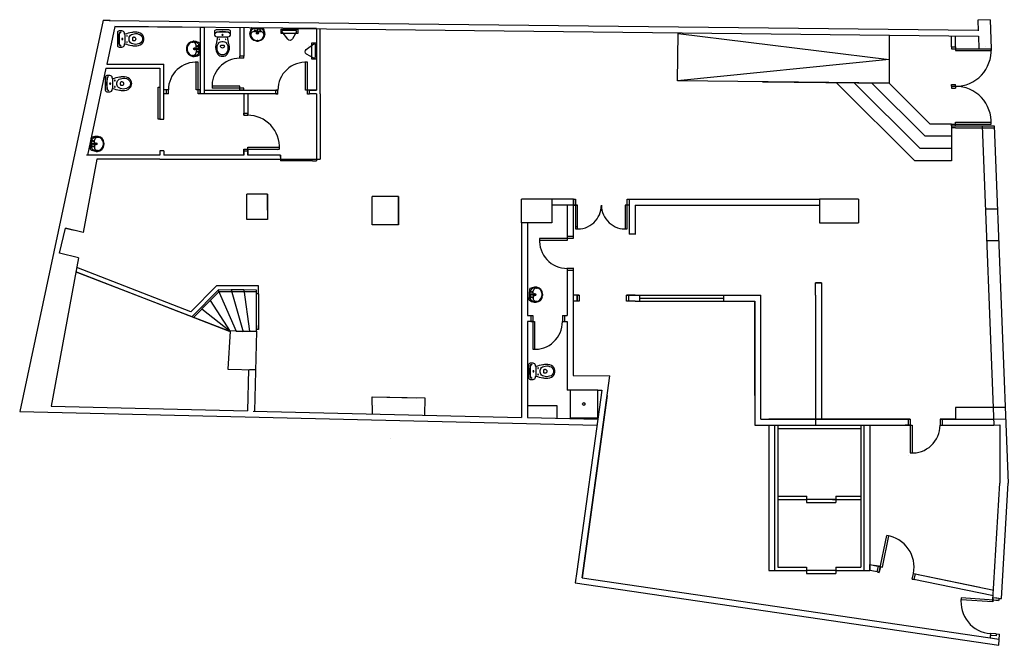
# Model space of a CAD drawing. Header units: millimetres. Extents: x 7 to 259, y -45 to 103.
# Drawn here: x 220.663 to 223.778, y 88.538 to 90.51 of the extents above; entities that cross this region are included whole.
import ezdxf

# ---------------------------------------------------------------- set-up
doc = ezdxf.new("R2010")
doc.units = ezdxf.units.MM
for name, color, linetype in [('estructura', 5, 'Continuous'), ('OFICINES', 6, 'Continuous'), ('portes', 4, 'Continuous')]:
    doc.layers.add(name, color=color, linetype=linetype)

# ---------------------------------------------------------------- blocks, each defined once
blk = doc.blocks.new('VI-IN')
for p, q in [((0, -0.04), (-0.011, -0.04)), ((0, -0.04), (0.011, -0.04)), ((-0.048, -0.423), (-0.048, -0.403)), ((0.048, -0.423), (0.048, -0.403))]:
    blk.add_line(p, q)
blk.add_lwpolyline([(-0.163, -0.358, -0.0164), (-0.122, -0.18, -0.014244), (-0.146, -0.175, -0.379899), (-0.203, -0.112), (-0.203, -0.04, -0.414214), (-0.163, 0), (0, 0), (0.163, 0, -0.414214), (0.203, -0.04), (0.203, -0.112, -0.379899), (0.146, -0.175, -0.014244), (0.122, -0.18, -0.0164), (0.163, -0.358, -0.034533), (0.175, -0.44, -0.180901), (0.118, -0.613, -0.210568), (0, -0.665, -0.210568), (-0.118, -0.613, -0.180901), (-0.175, -0.44, -0.034533)], format="xyb", close=True)
for centre, radius in [((-0.08, -0.24), 0.0075), ((0, -0.122), 0.0135), ((0, -0.122), 0.0135), ((0.08, -0.24), 0.0075)]:
    blk.add_circle(centre, radius)
for centre, radius, start, end in [((-0.139, -0.089), 0.04, 96.2719, 180), ((-0.14, -0.096), 0.04, 96.2141, 169.7572), ((0, -1.201), 1.154, 90.0008, 97.203), ((0, -1.197), 1.157, 90.0008, 97.1409), ((0, 1.219), 1.404, 264.9986, 270), ((0, -1.197), 1.157, 82.8591, 89.9992), ((0, -1.201), 1.154, 82.797, 89.9992), ((0, 1.219), 1.404, 270, 275.0014), ((0.139, -0.089), 0.04, 0, 83.7281), ((0.14, -0.096), 0.04, 10.2428, 83.7859), ((0.079, -0.461), 0.216, 168.3805, 209.1161), ((0.112, -0.468), 0.25, 152.5973, 168.3805), ((-0.007, -0.406), 0.116, 96.2419, 152.5973), ((-0.033, -0.403), 0.015, 96.6492, 180), ((-0.018, -0.423), 0.03, 180, 233.1301), ((0, -0.399), 0.06, 233.1301, 270), ((0, -0.686), 0.3, 90, 96.6492), ((0, -0.47), 0.18, 90, 96.2419), ((0, -0.47), 0.18, 83.7581, 90), ((0, -0.686), 0.3, 83.3508, 90), ((0, -0.399), 0.06, 270, 306.8699), ((0.007, -0.406), 0.116, 27.4027, 83.7581), ((0.033, -0.403), 0.015, 0, 83.3508), ((0.018, -0.423), 0.03, 306.8699, 0), ((-0.112, -0.468), 0.25, 11.6195, 27.4027), ((-0.079, -0.461), 0.216, 330.8839, 11.6195), ((0, -0.505), 0.126, 209.1161, 270), ((0, -0.505), 0.126, 270, 330.8839)]:
    blk.add_arc(centre, radius, start, end)
blk = doc.blocks.new('Vic-WC')
at = {"xscale": -1}
blk.add_blockref('VI-IN', (0, 0), dxfattribs=at)

msp = doc.modelspace()

# ---------------------------------------------------------------- linework, layer by layer
at = {"color": 6}
for p, q in [((221.3939, 90.4843), (221.4116, 90.4843)), ((221.3939, 90.4843), (221.4294, 90.4843)), ((221.4018, 90.4729), (221.4, 90.4729)), ((221.4116, 90.4819), (221.4001, 90.4819)), ((221.4116, 90.4729), (221.4018, 90.4729)), ((221.4116, 90.4819), (221.4231, 90.4819)), ((221.4116, 90.4729), (221.4214, 90.4729)), ((221.4214, 90.4729), (221.4233, 90.4729)), ((221.2186, 90.428), (221.2186, 90.4299)), ((221.2186, 90.4183), (221.2186, 90.428)), ((221.2276, 90.4183), (221.2276, 90.4297)), ((221.23, 90.436), (221.23, 90.4183)), ((221.23, 90.436), (221.23, 90.4005)), ((221.2186, 90.4183), (221.2186, 90.4085)), ((221.2186, 90.4085), (221.2186, 90.4066)), ((221.2276, 90.4183), (221.2276, 90.4068)), ((220.8862, 90.1017), (220.8877, 90.1371)), ((220.8862, 90.1017), (220.8869, 90.1194)), ((220.8894, 90.1193), (220.8889, 90.1078)), ((220.8894, 90.1193), (220.8898, 90.1307)), ((220.8983, 90.1189), (220.8979, 90.1092)), ((220.8983, 90.1189), (220.8987, 90.1287)), ((220.8987, 90.1287), (220.8988, 90.1306)), ((220.8979, 90.1092), (220.8979, 90.1073)), ((222.2686, 89.6262), (222.27, 89.6617)), ((222.2717, 89.6439), (222.2722, 89.6553)), ((222.2807, 89.6435), (222.281, 89.6533)), ((222.281, 89.6533), (222.2811, 89.6551)), ((222.2686, 89.6262), (222.2693, 89.6439)), ((222.2717, 89.6439), (222.2712, 89.6324)), ((222.2803, 89.6337), (222.2802, 89.6319)), ((222.2807, 89.6435), (222.2803, 89.6337))]:
    msp.add_line(p, q, dxfattribs=at)
for centre, radius in [((221.4032, 90.4771), 0.00161), ((221.4116, 90.4682), 0.00322), ((221.4116, 90.4682), 0.00211), ((221.4116, 90.4776), 0.00161), ((221.4201, 90.4771), 0.00161), ((221.2227, 90.4267), 0.00161), ((221.2139, 90.4183), 0.00322), ((221.2139, 90.4183), 0.00211), ((221.2227, 90.4098), 0.00161), ((221.2232, 90.4183), 0.00161), ((220.8937, 90.1191), 0.00161), ((220.8939, 90.1106), 0.00161), ((220.8945, 90.1275), 0.00161), ((220.903, 90.1187), 0.00322), ((220.903, 90.1187), 0.00211), ((222.276, 89.6437), 0.00161), ((222.2769, 89.6521), 0.00161), ((222.2854, 89.6433), 0.00322), ((222.2854, 89.6433), 0.00211), ((222.2762, 89.6352), 0.00161)]:
    msp.add_circle(centre, radius, dxfattribs=at)
for centre, radius, start, end in [((221.3953, 90.4637), 0.0382, 9.9338, 9.9338), ((221.2093, 90.4346), 0.0382, 279.9338, 279.9338), ((221.4105, 90.4649), 0.0226, 174.8129, 186.5806), ((221.428, 90.4637), 0.0401, 171.9611, 175.3079), ((221.4103, 90.4654), 0.0225, 187.8325, 262.7669), ((221.4289, 90.4637), 0.041, 150.4514, 172.1359), ((221.4105, 90.4649), 0.0207, 174.8129, 186.5806), ((221.428, 90.4637), 0.0382, 171.8597, 175.3079), ((221.4103, 90.4654), 0.0205, 187.8325, 262.7669), ((221.4092, 90.4656), 0.0194, 143.508, 169.4742), ((221.4028, 90.4617), 0.0122, 129.1375, 203.4893), ((221.3939, 90.4835), 0.000804, 90, 150.4514), ((221.4151, 90.4618), 0.0264, 135.309, 144.5281), ((221.4003, 90.4645), 0.00841, 92.1402, 128.2338), ((221.4001, 90.4766), 0.00533, 90, 135.309), ((221.413, 90.4654), 0.0205, 277.2331, 352.1675), ((221.413, 90.4654), 0.0225, 277.2331, 352.1675), ((221.4231, 90.4766), 0.00533, 44.691, 90), ((221.4229, 90.4645), 0.00841, 51.7662, 87.8598), ((221.4081, 90.4618), 0.0264, 35.4719, 44.691), ((221.4205, 90.4617), 0.0122, 336.5107, 50.8625), ((221.4294, 90.4835), 0.000804, 29.5486, 90), ((221.414, 90.4656), 0.0194, 10.5258, 36.492), ((221.3944, 90.4637), 0.041, 7.8641, 29.5486), ((221.3953, 90.4637), 0.0382, 4.6921, 8.1403), ((221.4128, 90.4649), 0.0207, 353.4194, 5.1871), ((221.3953, 90.4637), 0.0401, 4.6921, 8.0389), ((221.4128, 90.4649), 0.0226, 353.4194, 5.1871), ((221.2111, 90.4196), 0.0225, 97.8325, 172.7669), ((221.2111, 90.4196), 0.0205, 97.8325, 172.7669), ((221.2074, 90.4271), 0.0122, 39.1375, 113.4893), ((221.2106, 90.4194), 0.0226, 84.8129, 96.5806), ((221.2106, 90.4194), 0.0207, 84.8129, 96.5806), ((221.2093, 90.4019), 0.0382, 81.8597, 85.3079), ((221.2093, 90.4019), 0.0401, 81.9611, 85.3079), ((221.2112, 90.4207), 0.0194, 53.508, 79.4742), ((221.2093, 90.401), 0.041, 60.4514, 82.1359), ((221.2102, 90.4296), 0.00841, 2.1402, 38.2338), ((221.2074, 90.4148), 0.0264, 45.309, 54.5281), ((221.2222, 90.4297), 0.00533, 0, 45.309), ((221.2292, 90.436), 0.000804, 0, 60.4514), ((221.4116, 90.4761), 0.0332, 262.7803, 270), ((221.4116, 90.4761), 0.0313, 262.7803, 277.2197), ((221.4116, 90.4761), 0.0332, 270, 277.2197), ((221.2217, 90.4183), 0.0332, 172.7803, 180), ((221.2217, 90.4183), 0.0332, 180, 187.2197), ((221.2111, 90.4169), 0.0225, 187.2331, 262.1675), ((221.2217, 90.4183), 0.0313, 172.7803, 187.2197), ((221.2111, 90.4169), 0.0205, 187.2331, 262.1675), ((221.2074, 90.4094), 0.0122, 246.5107, 320.8625), ((221.2106, 90.4171), 0.0226, 263.4194, 275.1871), ((221.2106, 90.4171), 0.0207, 263.4194, 275.1871), ((221.2093, 90.4346), 0.0382, 274.6921, 278.1403), ((221.2093, 90.4346), 0.0401, 274.6921, 278.0389), ((221.2112, 90.4158), 0.0194, 280.5258, 306.492), ((221.2093, 90.4355), 0.041, 277.8641, 299.5486), ((221.2102, 90.4069), 0.00841, 321.7662, 357.8598), ((221.2074, 90.4218), 0.0264, 305.4719, 314.691), ((221.2222, 90.4068), 0.00533, 314.691, 0), ((221.2292, 90.4005), 0.000804, 299.5486, 0), ((220.9069, 90.1022), 0.0382, 97.6416, 97.6416), ((220.8885, 90.1371), 0.000804, 117.2564, 177.7078), ((220.9069, 90.1013), 0.041, 95.5719, 117.2564), ((220.8951, 90.1305), 0.00533, 132.3988, 177.7078), ((220.9094, 90.115), 0.0264, 123.1796, 132.3988), ((220.9058, 90.121), 0.0194, 98.2336, 124.1998), ((220.9072, 90.1299), 0.00841, 139.474, 175.5675), ((220.9099, 90.1273), 0.0122, 64.2185, 138.5702), ((220.9069, 90.1022), 0.0401, 92.3999, 95.7467), ((220.9069, 90.1022), 0.0382, 92.3999, 95.848), ((220.9064, 90.1197), 0.0226, 81.1272, 92.8948), ((220.9064, 90.1197), 0.0207, 81.1272, 92.8948), ((220.9058, 90.1173), 0.0205, 275.5403, 350.4747), ((220.9058, 90.1173), 0.0225, 275.5403, 350.4747), ((220.9059, 90.12), 0.0205, 4.9409, 79.8753), ((220.9059, 90.12), 0.0225, 4.9409, 79.8753), ((220.8952, 90.119), 0.0313, 350.4881, 4.9275), ((220.8952, 90.119), 0.0332, 350.4881, 357.7078), ((220.8952, 90.119), 0.0332, 357.7078, 4.9275), ((220.887, 90.1016), 0.000804, 177.7078, 238.1592), ((220.9083, 90.1358), 0.041, 238.1592, 259.8437), ((220.8942, 90.1076), 0.00533, 177.7078, 223.0168), ((220.9096, 90.122), 0.0264, 223.0168, 232.2359), ((220.9056, 90.1162), 0.0194, 231.2157, 257.182), ((220.9063, 90.1073), 0.00841, 179.848, 215.9415), ((220.9092, 90.1096), 0.0122, 216.8453, 291.1971), ((220.9082, 90.1349), 0.0401, 259.6689, 263.0156), ((220.9082, 90.1349), 0.0382, 259.5675, 263.0156), ((220.9063, 90.1175), 0.0226, 262.5207, 274.2884), ((220.9063, 90.1175), 0.0207, 262.5207, 274.2884), ((222.2892, 89.6268), 0.0382, 97.6416, 97.6416), ((222.2708, 89.6616), 0.000804, 117.2564, 177.7078), ((222.2892, 89.6259), 0.041, 95.5719, 117.2564), ((222.2775, 89.6551), 0.00533, 132.3988, 177.7078), ((222.2917, 89.6395), 0.0264, 123.1796, 132.3988), ((222.2881, 89.6456), 0.0194, 98.2336, 124.1998), ((222.2895, 89.6545), 0.00841, 139.474, 175.5675), ((222.2922, 89.6519), 0.0122, 64.2185, 138.5702), ((222.2892, 89.6268), 0.0401, 92.3999, 95.7467), ((222.2892, 89.6268), 0.0382, 92.3999, 95.848), ((222.2887, 89.6443), 0.0226, 81.1272, 92.8948), ((222.2887, 89.6443), 0.0207, 81.1272, 92.8948), ((222.2882, 89.6445), 0.0205, 4.9409, 79.8753), ((222.2882, 89.6445), 0.0225, 4.9409, 79.8753), ((222.2775, 89.6436), 0.0313, 350.4881, 4.9275), ((222.2775, 89.6436), 0.0332, 357.7078, 4.9275), ((222.2694, 89.6262), 0.000804, 177.7078, 238.1592), ((222.2906, 89.6604), 0.041, 238.1592, 259.8437), ((222.2766, 89.6322), 0.00533, 177.7078, 223.0168), ((222.292, 89.6465), 0.0264, 223.0168, 232.2359), ((222.2879, 89.6408), 0.0194, 231.2157, 257.182), ((222.2886, 89.6318), 0.00841, 179.848, 215.9415), ((222.2915, 89.6342), 0.0122, 216.8453, 291.1971), ((222.2906, 89.6595), 0.0401, 259.6689, 263.0156), ((222.2906, 89.6595), 0.0382, 259.5675, 263.0156), ((222.2886, 89.642), 0.0226, 262.5207, 274.2884), ((222.2886, 89.642), 0.0207, 262.5207, 274.2884), ((222.2881, 89.6418), 0.0205, 275.5403, 350.4747), ((222.2881, 89.6418), 0.0225, 275.5403, 350.4747), ((222.2775, 89.6436), 0.0332, 350.4881, 357.7078)]:
    msp.add_arc(centre, radius, start, end, dxfattribs=at)
at = {"color": 6, "linetype": 'ByBlock'}
for p in [(221.3879, 90.4652), (221.3906, 90.4619), (221.4018, 90.4729), (221.4095, 90.4682), (221.4106, 90.4767), (221.4127, 90.4787), (221.4137, 90.4682), (221.4326, 90.4621), (221.4354, 90.4647), (221.2075, 90.4393), (221.2108, 90.442), (221.2186, 90.428), (221.4116, 90.4448), (221.1905, 90.4183), (221.2078, 90.3973), (221.2104, 90.3945), (221.2139, 90.4204), (221.2139, 90.4161), (221.2223, 90.4193), (221.2243, 90.4172), (220.8926, 90.1202), (220.8946, 90.118), (220.9029, 90.1166), (220.9031, 90.1208), (220.9075, 90.1423), (220.9099, 90.1395), (220.9264, 90.1178), (220.8979, 90.1092), (220.9051, 90.0949), (220.9085, 90.0975), (222.275, 89.6448), (222.2854, 89.6454), (222.2898, 89.6669), (222.2923, 89.664), (222.2769, 89.6426), (222.2803, 89.6337), (222.2853, 89.6412), (222.2875, 89.6194), (222.2909, 89.6221), (222.3088, 89.6424)]:
    msp.add_point(p, dxfattribs=at)
at = {"layer": 'estructura'}
for p, q in [((220.9255, 90.5088), (220.6629, 89.2754)), ((220.9474, 90.5081), (220.9253, 90.5081)), ((220.9625, 90.4891), (220.9372, 90.3701)), ((220.9441, 90.5081), (223.6832, 90.4775)), ((221.5975, 90.482), (220.9625, 90.4891)), ((220.9625, 90.4891), (221.2312, 90.4861)), ((221.2312, 90.4861), (221.2437, 90.4861)), ((221.2312, 90.4861), (221.2312, 90.4861)), ((221.2312, 90.4861), (221.2437, 90.4861)), ((221.2312, 90.4861), (221.2312, 90.276)), ((221.2437, 90.4861), (221.2437, 90.276)), ((221.2437, 90.486), (221.2437, 90.2885)), ((223.7203, 90.5099), (223.682, 90.5084)), ((223.682, 90.5084), (223.6833, 90.4752)), ((223.7203, 90.5099), (223.7238, 90.4188)), ((221.3562, 90.4847), (221.3562, 90.3948)), ((221.3687, 90.4846), (221.3687, 90.3948)), ((221.5361, 90.4827), (223.6839, 90.4587)), ((221.5975, 90.482), (221.5975, 90.2885)), ((221.61, 90.276), (221.61, 90.4819)), ((222.7355, 90.317), (222.7372, 90.467)), ((222.7372, 90.467), (223.403, 90.3846)), ((223.403, 90.4603), (223.403, 90.3096)), ((223.403, 90.4596), (223.403, 90.3096)), ((223.5988, 90.4251), (223.5988, 90.4574)), ((223.6113, 90.4251), (223.6113, 90.4573)), ((223.6839, 90.4587), (223.6855, 90.4188)), ((223.5988, 90.4251), (223.6113, 90.4251)), ((223.6855, 90.4188), (223.7238, 90.4188)), ((220.9372, 90.3701), (221.1172, 90.3701)), ((221.1172, 90.1971), (221.1172, 90.3701)), ((223.403, 90.3849), (222.7355, 90.317)), ((220.9345, 90.3576), (220.8761, 90.0835)), ((220.9345, 90.3576), (221.1047, 90.3576)), ((221.1047, 90.3576), (221.1047, 90.1971)), ((223.403, 90.3096), (222.7355, 90.317)), ((223.0036, 90.314), (223.403, 90.3096)), ((223.4839, 90.0651), (223.2363, 90.3114)), ((223.4999, 90.1038), (223.2919, 90.3108)), ((223.5159, 90.1426), (223.3474, 90.3102)), ((223.5319, 90.1813), (223.403, 90.3096)), ((221.1249, 90.2888), (221.1172, 90.2888)), ((221.1249, 90.276), (221.1172, 90.276)), ((221.4762, 90.276), (221.2312, 90.276)), ((221.2437, 90.2885), (221.4762, 90.2885)), ((221.3812, 90.276), (221.3687, 90.276)), ((221.3687, 90.276), (221.3687, 90.2088)), ((221.3812, 90.276), (221.3812, 90.2088)), ((221.5762, 90.2885), (221.5975, 90.2885)), ((221.5975, 90.2885), (221.5762, 90.2885)), ((221.5975, 90.276), (221.5762, 90.276)), ((221.5975, 90.276), (221.5975, 90.2088)), ((221.61, 90.276), (221.61, 90.071)), ((221.5975, 90.2088), (221.5975, 90.071)), ((221.1047, 90.1971), (221.1172, 90.1971)), ((223.5988, 90.1813), (223.5319, 90.1813)), ((223.5988, 90.1813), (223.5988, 90.1426)), ((223.5988, 90.1751), (223.6113, 90.1751)), ((223.5988, 90.1751), (223.5988, 90.1688)), ((223.6113, 90.1751), (223.7334, 90.1751)), ((223.6951, 90.1751), (223.7322, 89.2318)), ((223.7334, 90.1751), (223.7777, 89.0495)), ((223.5046, 90.1538), (223.5046, 90.1538)), ((223.6113, 90.1688), (223.5988, 90.1688)), ((223.6113, 90.1688), (223.7334, 90.1688)), ((223.5988, 90.1426), (223.5159, 90.1426)), ((223.5988, 90.1426), (223.5988, 90.1038)), ((221.1047, 90.0835), (220.8735, 90.0835)), ((221.1047, 90.0835), (220.8735, 90.0835)), ((221.1047, 90.0835), (220.8761, 90.0835)), ((221.1047, 90.0971), (221.1047, 90.0835)), ((221.1172, 90.0971), (221.1047, 90.0971)), ((221.1172, 90.0971), (221.1172, 90.0835)), ((221.3687, 90.0835), (221.1172, 90.0835)), ((221.3687, 90.1025), (221.3687, 90.0835)), ((221.3687, 90.0835), (221.3687, 90.1025)), ((221.3687, 90.0963), (221.3812, 90.0963)), ((221.3812, 90.0835), (221.3812, 90.1088)), ((221.3812, 90.1025), (221.3812, 90.0835)), ((221.485, 90.0835), (221.3812, 90.0835)), ((221.485, 90.0835), (221.485, 90.071)), ((223.5988, 90.1038), (223.4999, 90.1038)), ((223.5988, 90.1038), (223.5988, 90.0651)), ((220.9054, 90.071), (220.8626, 89.8392)), ((220.9054, 90.071), (220.8626, 89.8392)), ((221.1047, 90.071), (220.9054, 90.071)), ((221.1047, 90.071), (221.61, 90.071)), ((223.5988, 90.0651), (223.4839, 90.0651)), ((221.4431, 89.9598), (221.3781, 89.9598)), ((221.3781, 89.8798), (221.3781, 89.9598)), ((221.4431, 89.9098), (221.4431, 89.9598)), ((221.4431, 89.9598), (221.4431, 89.8798)), ((221.4431, 89.9533), (221.4431, 89.8798)), ((221.7731, 89.8633), (221.7731, 89.9533)), ((221.8063, 89.9533), (221.7731, 89.9533)), ((221.8563, 89.9533), (221.8063, 89.9533)), ((221.8563, 89.9533), (221.8558, 89.8633)), ((221.8563, 89.9033), (221.8563, 89.9533)), ((221.8563, 89.9533), (221.8563, 89.8633)), ((222.4083, 89.9443), (222.2443, 89.9443)), ((222.3395, 89.9443), (222.2443, 89.9443)), ((222.2443, 89.8946), (222.2443, 89.9443)), ((222.3395, 89.9443), (222.3395, 89.8946)), ((222.3395, 89.9443), (222.3395, 89.8693)), ((222.4043, 89.9255), (222.3395, 89.9255)), ((222.388, 89.9255), (222.388, 89.8262)), ((222.4083, 89.9255), (222.3967, 89.9255)), ((222.4083, 89.9255), (222.3967, 89.9255)), ((222.4068, 89.9255), (222.4068, 89.8262)), ((222.4083, 89.9443), (222.4083, 89.9255)), ((222.4083, 89.9443), (222.4146, 89.9443)), ((222.4083, 89.9255), (222.4208, 89.9255)), ((222.5771, 89.9443), (223.1829, 89.9443)), ((222.5833, 89.9443), (222.5833, 89.8342)), ((222.6021, 89.9255), (223.1829, 89.9255)), ((222.6021, 89.9255), (222.6021, 89.8489)), ((222.6021, 89.9255), (222.6021, 89.833)), ((223.3054, 89.9443), (223.1829, 89.9443)), ((223.1829, 89.9443), (223.1829, 89.8693)), ((223.3054, 89.9443), (223.3054, 89.8943)), ((223.3054, 89.9443), (223.3054, 89.8693)), ((221.8563, 89.9033), (221.8563, 89.9033)), ((222.2441, 89.8693), (222.2441, 89.8946)), ((223.7438, 89.9126), (223.7054, 89.9126)), ((221.4431, 89.8798), (221.3781, 89.8798)), ((221.8563, 89.8633), (221.7731, 89.8633)), ((222.2441, 89.8693), (222.2441, 89.2565)), ((222.3395, 89.8693), (222.2441, 89.8693)), ((222.2629, 89.8693), (222.2629, 89.597)), ((222.2629, 89.8693), (222.2629, 89.5782)), ((223.1829, 89.8693), (223.3054, 89.8693)), ((220.7882, 89.774), (220.8074, 89.853)), ((220.8626, 89.8392), (220.8074, 89.853)), ((220.8074, 89.8529), (220.8074, 89.8529)), ((220.8074, 89.8529), (220.8338, 89.8465)), ((222.6021, 89.8342), (222.5833, 89.8342)), ((223.749, 89.8127), (223.7107, 89.8127)), ((220.8478, 89.7591), (220.7882, 89.774)), ((220.8478, 89.7591), (220.7615, 89.2917)), ((220.8478, 89.7591), (220.8448, 89.7428)), ((221.3243, 89.5271), (220.8396, 89.7149)), ((221.3256, 89.5268), (220.8409, 89.7147)), ((221.2023, 89.5892), (220.8422, 89.7287)), ((222.3879, 89.7276), (222.3879, 89.5773)), ((222.4066, 89.7276), (222.4066, 89.3887)), ((223.1704, 89.6418), (223.1704, 89.6811)), ((223.1704, 89.6811), (223.1891, 89.6811)), ((223.1891, 89.6805), (223.1704, 89.6805)), ((223.1891, 89.6811), (223.1891, 89.2505)), ((221.2825, 89.6711), (221.2023, 89.5892)), ((221.2049, 89.5734), (221.2888, 89.6585)), ((221.2882, 89.6579), (221.2564, 89.6261)), ((221.2905, 89.6528), (221.2633, 89.6252)), ((221.4148, 89.6711), (221.2825, 89.6711)), ((221.2882, 89.6579), (221.3447, 89.5279)), ((221.4085, 89.6579), (221.2888, 89.6585)), ((221.4085, 89.6522), (221.2905, 89.6528)), ((221.3687, 89.6581), (221.3288, 89.6581)), ((221.3288, 89.6581), (221.3666, 89.5266)), ((221.4085, 89.6579), (221.3687, 89.6581)), ((221.3687, 89.6581), (221.3873, 89.5279)), ((221.4085, 89.5279), (221.4085, 89.6579)), ((221.4148, 89.6464), (221.4148, 89.6711)), ((221.2633, 89.6252), (221.2104, 89.5715)), ((221.2633, 89.6252), (221.3256, 89.5268)), ((222.4253, 89.6418), (222.4069, 89.6418)), ((222.4253, 89.623), (222.4069, 89.623)), ((222.4191, 89.6421), (222.4191, 89.623)), ((222.6021, 89.6418), (222.5753, 89.6418)), ((222.6021, 89.623), (222.5753, 89.623)), ((222.5816, 89.6418), (222.6153, 89.6418)), ((222.6021, 89.6418), (222.9979, 89.6418)), ((222.6021, 89.623), (222.9791, 89.623)), ((222.6153, 89.6418), (222.6153, 89.623)), ((222.6153, 89.6418), (222.8803, 89.6418)), ((222.6208, 89.6418), (222.9979, 89.6418)), ((222.8803, 89.6418), (222.8803, 89.623)), ((222.9791, 89.3255), (222.9791, 89.623)), ((222.9791, 89.623), (222.9791, 89.2318)), ((222.9979, 89.2505), (222.9979, 89.6418)), ((223.1704, 89.6418), (223.1704, 89.2318)), ((221.3256, 89.5268), (221.2361, 89.5975)), ((222.2629, 89.5773), (222.2792, 89.5773)), ((222.2792, 89.5585), (222.2629, 89.5585)), ((222.2629, 89.5585), (222.2629, 89.256)), ((222.3792, 89.5773), (222.3879, 89.5773)), ((222.3792, 89.5585), (222.3879, 89.5585)), ((222.3879, 89.5585), (222.3879, 89.3422)), ((221.3257, 89.5284), (221.3182, 89.4086)), ((221.3447, 89.5279), (221.3257, 89.5291)), ((221.3447, 89.5279), (221.4085, 89.5279)), ((221.4085, 89.5279), (221.4026, 89.2765)), ((221.3182, 89.4086), (221.4056, 89.4065)), ((221.3832, 89.4071), (221.3801, 89.277)), ((221.4056, 89.4065), (221.3869, 89.4065)), ((222.4066, 89.3887), (222.5228, 89.3874)), ((222.4352, 88.7509), (222.5228, 89.3874)), ((222.3968, 89.3422), (222.3879, 89.3422)), ((222.4968, 89.3422), (222.4182, 88.7709)), ((222.4843, 89.3422), (222.4968, 89.3422)), ((221.7742, 89.2676), (221.7732, 89.3214)), ((221.7732, 89.3214), (221.9128, 89.3183)), ((221.7732, 89.3214), (221.9394, 89.3177)), ((221.9394, 89.3177), (221.9381, 89.2637)), ((222.5143, 89.3255), (222.4352, 88.7509)), ((220.6629, 89.2754), (222.4816, 89.2322)), ((220.758, 89.2731), (220.7579, 89.2724)), ((220.7615, 89.2917), (221.3801, 89.277)), ((221.3988, 89.2766), (222.2441, 89.2565)), ((221.7819, 89.2946), (221.7819, 89.2946)), ((222.3568, 89.2928), (222.2629, 89.2928)), ((222.3568, 89.2553), (222.3568, 89.2928)), ((223.7683, 89.288), (223.6112, 89.288)), ((223.6112, 89.288), (223.6112, 89.2505)), ((223.7683, 89.288), (223.6558, 89.288)), ((222.2629, 89.256), (222.4842, 89.2508)), ((222.9979, 89.2505), (223.4691, 89.2505)), ((223.4691, 89.2505), (223.0229, 89.2505)), ((223.1891, 89.2505), (223.4629, 89.2505)), ((223.4528, 89.2505), (223.4691, 89.2505)), ((223.4629, 89.2505), (223.4629, 89.2318)), ((223.6112, 89.2505), (223.5629, 89.2505)), ((223.5629, 89.2505), (223.6141, 89.2505)), ((223.5692, 89.2505), (223.5778, 89.2505)), ((223.6112, 89.2505), (223.7314, 89.2505)), ((223.7333, 89.2506), (223.7697, 89.2521)), ((222.9791, 89.2318), (223.4754, 89.2318)), ((222.9791, 89.2318), (223.4754, 89.2318)), ((222.9791, 89.2318), (223.4754, 89.2318)), ((223.0229, 89.2318), (223.0229, 88.7742)), ((223.3231, 89.2318), (223.3231, 88.7742)), ((223.3418, 89.2318), (223.3418, 88.7742)), ((223.3418, 89.2131), (223.3418, 89.1943)), ((223.4691, 89.2318), (223.4528, 89.2318)), ((223.5629, 89.2318), (223.7322, 89.2318)), ((223.5629, 89.2318), (223.6156, 89.2318)), ((223.5629, 89.2318), (223.6141, 89.2318)), ((223.5692, 89.2318), (223.5778, 89.2318)), ((223.7322, 89.2318), (223.7509, 89.2326)), ((223.7509, 89.2326), (223.7509, 89.0495)), ((221.8309, 89.1912), (221.8309, 89.1912)), ((223.7293, 88.681), (223.7509, 89.0495)), ((223.7564, 88.6854), (223.7777, 89.0495)), ((223.0229, 88.7742), (223.1425, 88.7742)), ((223.2343, 88.7742), (223.3418, 88.7742)), ((223.3418, 88.7742), (223.3418, 88.793)), ((223.3418, 88.793), (223.381, 88.7849)), ((223.3418, 88.793), (223.3749, 88.7861)), ((223.3712, 88.7681), (223.3418, 88.7742)), ((223.3749, 88.7861), (223.3563, 88.79)), ((223.3563, 88.79), (223.381, 88.7849)), ((223.3662, 88.7752), (223.3688, 88.7874)), ((223.3749, 88.7861), (223.3712, 88.7681)), ((222.4182, 88.7709), (222.4132, 88.7352)), ((222.4352, 88.7509), (223.7489, 88.5571)), ((223.7309, 88.6935), (223.4752, 88.7465)), ((223.4789, 88.7646), (223.6877, 88.7215)), ((223.4789, 88.7646), (223.7323, 88.7123)), ((222.4132, 88.7352), (223.7478, 88.5383)), ((223.7287, 88.6748), (223.7296, 88.6874)), ((223.7296, 88.6874), (223.7287, 88.6748)), ((223.7292, 88.681), (223.7475, 88.6797)), ((223.7421, 88.6863), (223.7296, 88.6872)), ((223.7481, 88.6859), (223.7564, 88.6854)), ((223.7223, 88.561), (223.7231, 88.5749)), ((223.7223, 88.561), (223.7231, 88.5749)), ((223.74, 88.5737), (223.7498, 88.5731)), ((223.7478, 88.5383), (223.7498, 88.5731)), ((223.7478, 88.5383), (223.7498, 88.5731))]:
    msp.add_line(p, q, dxfattribs=at)
at = {"layer": 'estructura', "color": 142}
for p, q in [((222.9791, 89.2318), (223.3131, 89.2318)), ((223.0416, 89.2318), (223.0416, 88.7742)), ((223.0516, 89.2318), (223.0516, 88.7842)), ((223.0516, 89.2218), (223.3131, 89.2218)), ((223.3131, 89.2318), (223.3131, 88.7842)), ((223.3231, 89.2318), (223.3231, 88.7742)), ((223.0516, 89.008), (223.1431, 89.008)), ((223.0516, 88.998), (223.1425, 88.998)), ((223.1425, 89.008), (223.1425, 89.0057)), ((223.1425, 89.008), (223.1425, 89.0057)), ((223.1425, 89.0057), (223.1425, 88.998)), ((223.2243, 88.998), (223.3131, 88.998)), ((223.2343, 89.008), (223.3131, 89.008)), ((223.2343, 89.008), (223.2343, 88.988)), ((223.0424, 88.7742), (223.1425, 88.7742)), ((223.0516, 88.7842), (223.1425, 88.7842)), ((223.1425, 88.7842), (223.1425, 88.7819)), ((223.1425, 88.7819), (223.1425, 88.7742)), ((223.2343, 88.7842), (223.3131, 88.7842)), ((223.2343, 88.7842), (223.2343, 88.7642)), ((223.2343, 88.7742), (223.3231, 88.7742))]:
    msp.add_line(p, q, dxfattribs=at)
at = {"layer": 'OFICINES'}
for points in [[(221.5386, 90.4802), (221.5386, 90.4662), (221.4867, 90.4662), (221.4867, 90.4802)], [(221.5975, 90.3853), (221.5834, 90.3853), (221.5834, 90.4372), (221.5975, 90.4372)]]:
    msp.add_lwpolyline(points, close=True, dxfattribs=at)
for points in [[(221.5348, 90.4721), (221.5219, 90.4493, -0.544521), (221.5073, 90.4484), (221.4901, 90.4718, -0.61439), (221.4926, 90.4768), (221.5321, 90.4768)], [(221.5894, 90.389), (221.5666, 90.4019, -0.544521), (221.5657, 90.4166), (221.5891, 90.4338, -0.61439), (221.594, 90.4312), (221.594, 90.3918)]]:
    msp.add_lwpolyline(points, format="xyb", dxfattribs=at)
for centre, start, end in [((221.5321, 90.4736), 330.5415, 90), ((221.5909, 90.3918), 240.5415, 0)]:
    msp.add_arc(centre, 0.00313, start, end, dxfattribs=at)
at = {"layer": 'portes'}
for p, q in [((221.5728, 90.4282), (221.5728, 90.4282)), ((223.5988, 90.4251), (223.6113, 90.4251)), ((223.5988, 90.4251), (223.5988, 90.4188)), ((223.6113, 90.4251), (223.6113, 90.4188)), ((223.7051, 90.4251), (223.7051, 90.4251)), ((221.3562, 90.3885), (221.3562, 90.3948)), ((221.3687, 90.3948), (221.3562, 90.3948)), ((221.3687, 90.3885), (221.3687, 90.3948)), ((223.5988, 90.4188), (223.7237, 90.4188)), ((223.6113, 90.4188), (223.6113, 90.4126)), ((223.6113, 90.4126), (223.7238, 90.4126)), ((223.7238, 90.4188), (223.7238, 90.4126)), ((221.2187, 90.2888), (221.2187, 90.3763)), ((221.225, 90.276), (221.225, 90.3761)), ((221.2257, 90.3825), (221.2257, 90.3825)), ((221.3687, 90.3885), (221.3562, 90.3885)), ((221.5637, 90.2885), (221.5637, 90.376)), ((221.57, 90.2757), (221.57, 90.3758)), ((221.3562, 90.301), (221.2687, 90.301)), ((221.3562, 90.2948), (221.3562, 90.301)), ((223.5988, 90.3001), (223.5988, 90.3063)), ((223.5988, 90.3063), (223.6113, 90.3063)), ((223.5988, 90.3001), (223.6113, 90.3001)), ((223.5988, 90.3001), (223.6113, 90.3001)), ((223.5988, 90.3001), (223.5988, 90.2938)), ((223.6113, 90.3001), (223.6113, 90.3063)), ((223.6113, 90.3001), (223.6113, 90.2938)), ((221.0985, 90.1971), (221.0985, 90.2971)), ((221.0985, 90.2971), (221.1047, 90.2971)), ((221.1047, 90.2971), (221.1047, 90.1971)), ((221.1312, 90.2888), (221.1249, 90.2888)), ((221.1249, 90.276), (221.1249, 90.2888)), ((221.1312, 90.276), (221.1249, 90.276)), ((221.1312, 90.276), (221.1312, 90.2888)), ((221.225, 90.2888), (221.2187, 90.2888)), ((221.2312, 90.2888), (221.225, 90.2888)), ((221.2312, 90.2762), (221.225, 90.2762)), ((221.2312, 90.276), (221.2312, 90.2888)), ((221.2625, 90.2885), (221.2625, 90.2885)), ((221.3687, 90.2948), (221.269, 90.2948)), ((221.3562, 90.2885), (221.3562, 90.2948)), ((221.3687, 90.2885), (221.3562, 90.2885)), ((221.3687, 90.2885), (221.3687, 90.2948)), ((221.4762, 90.2885), (221.4699, 90.2885)), ((221.4699, 90.2757), (221.4699, 90.2885)), ((221.4762, 90.2757), (221.4699, 90.2757)), ((221.4762, 90.2757), (221.4762, 90.2885)), ((221.57, 90.2885), (221.5637, 90.2885)), ((221.5762, 90.2885), (221.57, 90.2885)), ((221.5762, 90.2759), (221.57, 90.2759)), ((221.5762, 90.2757), (221.5762, 90.2885)), ((223.5988, 90.2938), (223.6113, 90.2938)), ((221.3687, 90.2088), (221.3687, 90.215)), ((221.3687, 90.215), (221.3812, 90.215)), ((221.3687, 90.2088), (221.3812, 90.2088)), ((221.3812, 90.2088), (221.3812, 90.215)), ((221.1047, 90.1971), (221.0985, 90.1971)), ((223.5988, 90.1813), (223.7237, 90.1813)), ((223.5988, 90.1751), (223.5988, 90.1813)), ((223.5988, 90.1751), (223.6113, 90.1751)), ((223.6113, 90.1876), (223.7238, 90.1876)), ((223.6113, 90.1813), (223.6113, 90.1876)), ((223.6113, 90.1751), (223.6113, 90.1813)), ((223.7051, 90.1751), (223.7051, 90.1751)), ((223.7238, 90.1813), (223.7238, 90.1876)), ((221.3687, 90.1025), (221.481, 90.1025)), ((221.3687, 90.0963), (221.3687, 90.1025)), ((221.3687, 90.0963), (221.3812, 90.0963)), ((221.3812, 90.1088), (221.4812, 90.1088)), ((221.3812, 90.1025), (221.3812, 90.1088)), ((221.3812, 90.0963), (221.3812, 90.1025)), ((221.475, 90.0963), (221.475, 90.0963)), ((221.485, 90.0773), (221.485, 90.0835)), ((221.485, 90.071), (221.5975, 90.071)), ((221.485, 90.071), (221.485, 90.0648)), ((221.585, 90.0648), (221.485, 90.0648)), ((221.585, 90.0648), (221.5975, 90.0648)), ((221.5975, 90.071), (221.5975, 90.0648)), ((222.4083, 89.9443), (222.4146, 89.9443)), ((222.4083, 89.9255), (222.4083, 89.9443)), ((222.4146, 89.9255), (222.4083, 89.9255)), ((222.4146, 89.9443), (222.4146, 89.9255)), ((222.4146, 89.9255), (222.4146, 89.8505)), ((222.4208, 89.9255), (222.4146, 89.9255)), ((222.4208, 89.8505), (222.4208, 89.9255)), ((222.4208, 89.9255), (222.4208, 89.9255)), ((222.5708, 89.9255), (222.5708, 89.8505)), ((222.5771, 89.9255), (222.5708, 89.9255)), ((222.5771, 89.9255), (222.5771, 89.9443)), ((222.5771, 89.9443), (222.5833, 89.9443)), ((222.5771, 89.8505), (222.5771, 89.9255)), ((222.5771, 89.9255), (222.5771, 89.9255)), ((222.5833, 89.9255), (222.5771, 89.9255)), ((222.4144, 89.8582), (222.4207, 89.8582)), ((222.5708, 89.8505), (222.5771, 89.8505)), ((222.388, 89.8137), (222.3005, 89.8137)), ((222.4068, 89.8199), (222.3008, 89.8199)), ((222.4068, 89.8262), (222.388, 89.8262)), ((222.388, 89.8262), (222.388, 89.8199)), ((222.388, 89.8199), (222.388, 89.8137)), ((222.4068, 89.8262), (222.4068, 89.8199)), ((222.4068, 89.7261), (222.388, 89.7261)), ((222.388, 89.7261), (222.388, 89.7199)), ((222.4068, 89.7199), (222.388, 89.7199)), ((222.4068, 89.7261), (222.4068, 89.7199)), ((221.4085, 89.5464), (221.4085, 89.6464)), ((221.4148, 89.6464), (221.4085, 89.6464)), ((221.4148, 89.6464), (221.4148, 89.5339)), ((222.4191, 89.6421), (222.4253, 89.6421)), ((222.4191, 89.623), (222.4191, 89.6418)), ((222.4253, 89.623), (222.4191, 89.623)), ((222.4191, 89.623), (222.4191, 89.623)), ((222.4253, 89.6421), (222.4253, 89.623)), ((222.5753, 89.623), (222.5753, 89.6418)), ((222.5753, 89.6418), (222.5816, 89.6418)), ((222.5816, 89.623), (222.5753, 89.623)), ((222.5816, 89.6418), (222.5816, 89.623)), ((222.6153, 89.6324), (222.8803, 89.6324)), ((222.2729, 89.5773), (222.2729, 89.5585)), ((222.2729, 89.5773), (222.2792, 89.5773)), ((222.2729, 89.5585), (222.2792, 89.5585)), ((222.2792, 89.5773), (222.2792, 89.4712)), ((222.2792, 89.5585), (222.2854, 89.5585)), ((222.2854, 89.5585), (222.2854, 89.471)), ((222.373, 89.5773), (222.373, 89.5585)), ((222.373, 89.5773), (222.3792, 89.5773)), ((222.373, 89.5585), (222.3792, 89.5585)), ((222.3792, 89.5773), (222.3792, 89.5585)), ((221.4085, 89.5464), (221.4085, 89.5339)), ((221.4148, 89.5339), (221.4085, 89.5339)), ((221.3114, 89.4222), (221.3114, 89.4222)), ((223.4629, 89.2505), (223.4629, 89.2318)), ((223.4629, 89.2505), (223.4691, 89.2505)), ((223.4691, 89.2505), (223.4691, 89.1445)), ((223.5629, 89.2505), (223.5629, 89.2318)), ((223.5629, 89.2505), (223.5692, 89.2505)), ((223.5692, 89.2505), (223.5692, 89.2318)), ((223.4629, 89.2318), (223.4691, 89.2318)), ((223.4691, 89.2318), (223.4754, 89.2318)), ((223.4754, 89.2318), (223.4754, 89.1443)), ((223.5629, 89.2318), (223.5692, 89.2318)), ((223.463, 89.136), (223.463, 89.136)), ((223.2343, 88.998), (223.1425, 88.998)), ((223.1425, 88.998), (223.1425, 88.988)), ((223.2343, 88.998), (223.2343, 88.998)), ((223.2343, 88.998), (223.2343, 88.998)), ((223.1425, 88.988), (223.2343, 88.988)), ((223.3712, 88.7681), (223.3951, 88.8839)), ((223.381, 88.7849), (223.4013, 88.8828)), ((223.2343, 88.7742), (223.1425, 88.7742)), ((223.1425, 88.7742), (223.1425, 88.7642)), ((223.2343, 88.7742), (223.2343, 88.7742)), ((223.3651, 88.7694), (223.3688, 88.7874)), ((223.3688, 88.7874), (223.3749, 88.7861)), ((223.3749, 88.7861), (223.381, 88.7849)), ((223.1425, 88.7642), (223.2343, 88.7642)), ((223.365, 88.7693), (223.3712, 88.768)), ((223.4752, 88.7465), (223.4789, 88.7646)), ((223.4752, 88.7465), (223.4813, 88.7453)), ((223.4789, 88.7646), (223.4851, 88.7634)), ((223.4813, 88.7453), (223.4851, 88.7634)), ((223.7287, 88.6748), (223.629, 88.6819)), ((223.7475, 88.6797), (223.6296, 88.6881)), ((223.7292, 88.681), (223.7287, 88.6748)), ((223.7296, 88.6872), (223.7292, 88.681)), ((223.748, 88.6859), (223.7296, 88.6872)), ((223.7481, 88.6859), (223.7476, 88.6797)), ((223.7216, 88.575), (223.7211, 88.5688)), ((223.7396, 88.5675), (223.7211, 88.5688)), ((223.74, 88.5737), (223.7216, 88.575)), ((223.74, 88.5737), (223.7396, 88.5675))]:
    msp.add_line(p, q, dxfattribs=at)
msp.add_lwpolyline([(222.3968, 89.2547), (222.4843, 89.2547), (222.4843, 89.3422), (222.3968, 89.3422)], close=True, dxfattribs=at)
msp.add_circle((222.4405, 89.2987), 0.00439, dxfattribs=at)
for centre, radius, start, end in [((223.6113, 90.4126), 0.1125, 270, 3.1847), ((221.2187, 90.2888), 0.0875, 85.877, 180), ((221.3562, 90.301), 0.0875, 90, 184.123), ((221.5637, 90.2885), 0.0875, 85.877, 180), ((223.6113, 90.1876), 0.1125, 356.8153, 90), ((221.3812, 90.1088), 0.1, 356.4167, 90), ((222.4208, 89.9255), 0.075, 265.2193, 0), ((222.5708, 89.9255), 0.075, 180, 274.7802), ((222.388, 89.8136), 0.0875, 175.877, 270), ((222.2855, 89.5585), 0.0875, 265.877, 0), ((223.4754, 89.2318), 0.0875, 265.877, 0), ((223.381, 88.7849), 0.1, 348.3232, 81.9065), ((223.7287, 88.6748), 0.1, 172.3116, 265.895)]:
    msp.add_arc(centre, radius, start, end, dxfattribs=at)

# ---------------------------------------------------------------- block references
at = {"layer": 'OFICINES', "xscale": 0.125, "yscale": 0.125, "zscale": 0.125, "rotation": 89.99999999999999}
for p in [(220.9709, 90.4493), (220.9325, 90.3086), (222.2663, 89.4017)]:
    msp.add_blockref('Vic-WC', p, dxfattribs=at)
at = {"layer": 'OFICINES', "xscale": 0.125, "yscale": 0.125, "zscale": 0.125}
msp.add_blockref('Vic-WC', (221.3018, 90.478), dxfattribs=at)

doc.saveas('drawing.dxf')
